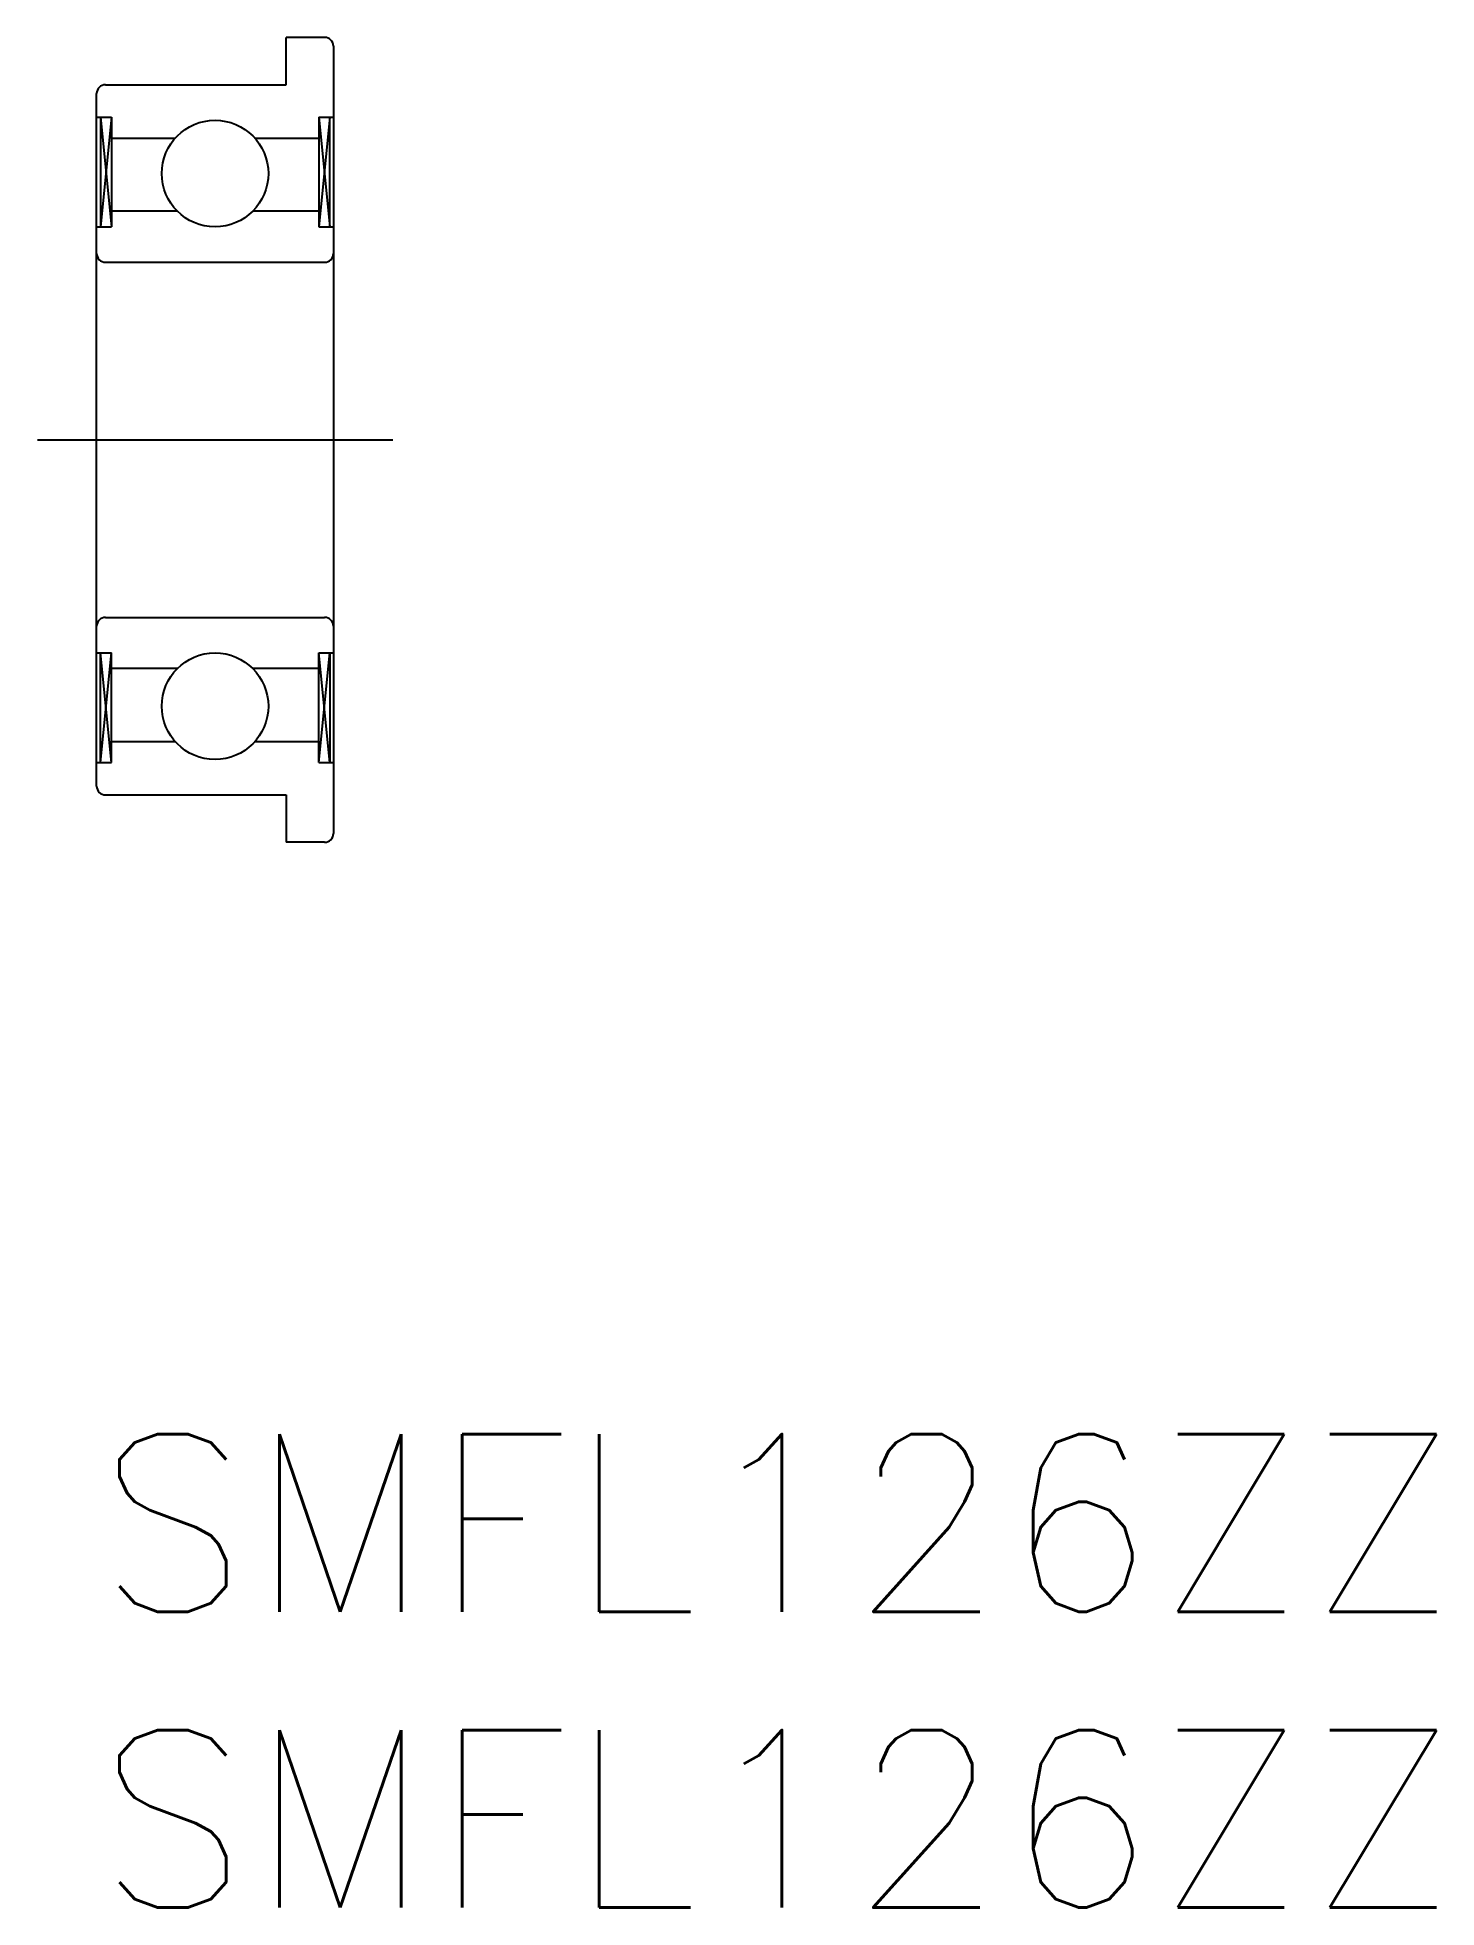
# Model space of a CAD drawing. Extents: x -1 to 22.6, y -8 to 23.6.
import ezdxf

# ---------------------------------------------------------------- set-up
doc = ezdxf.new("R2010")
doc.units = 0
doc.header["$LTSCALE"] = 0.5
doc.linetypes.add('CENTER', pattern=[50.8, 31.75, -6.35, 6.35, -6.35])
for name, color, linetype in [('MSM_CENTER', 1, 'CENTER'), ('MSM_CONTINUOUS', 7, 'CONTINUOUS'), ('MSM_NARROW', 5, 'CONTINUOUS'), ('MSM_PART_NUMBER', 7, 'CONTINUOUS')]:
    doc.layers.add(name, color=color, linetype=linetype)
doc.styles.get("Standard").update_dxf_attribs({"font": 'txt.shx', "height": 3, "bigfont": 'bigfont.shx'})

# ---------------------------------------------------------------- blocks, each defined once
blk = doc.blocks.new('*U2')
at = {"layer": 'MSM_PART_NUMBER'}
blk.add_text('SMFL126ZZ', height=3, dxfattribs=at).set_placement((0, -3))
blk = doc.blocks.new('*U3')
at = {"layer": 'MSM_PART_NUMBER'}
blk.add_text('SMFL126ZZ', height=3, dxfattribs=at).set_placement((0, -8))

msp = doc.modelspace()

# ---------------------------------------------------------------- linework, layer by layer
at = {"layer": 'MSM_CENTER'}
msp.add_line((-1, 16.8), (5, 16.8), dxfattribs=at)
at = {"layer": 'MSM_CONTINUOUS'}
for p, q in [((3.85, 23.6), (3.2, 23.6)), ((3.2, 22.8), (3.2, 23.6)), ((4, 23.45), (4, 10.15)), ((0.15, 22.8), (3.2, 22.8)), ((0, 10.95), (0, 22.65)), ((0, 22.25), (0.25, 22.25)), ((0.063, 22.25), (0.063, 20.4)), ((0.25, 22.25), (0.25, 20.4)), ((3.75, 22.25), (4, 22.25)), ((3.75, 22.25), (3.75, 20.4)), ((3.937, 20.4), (3.937, 22.25)), ((0.25, 21.895), (1.325, 21.895)), ((2.675, 21.895), (3.75, 21.895)), ((1.362, 20.665), (0.25, 20.665)), ((3.75, 20.665), (2.638, 20.665)), ((0, 20.4), (0.25, 20.4)), ((3.75, 20.4), (4, 20.4)), ((0.15, 19.8), (3.85, 19.8)), ((0.15, 13.8), (3.85, 13.8)), ((0, 13.2), (0.25, 13.2)), ((0.063, 11.35), (0.063, 13.2)), ((0.25, 11.35), (0.25, 13.2)), ((3.75, 13.2), (4, 13.2)), ((3.75, 11.35), (3.75, 13.2)), ((3.937, 13.2), (3.937, 11.35)), ((1.362, 12.935), (0.25, 12.935)), ((3.75, 12.935), (2.638, 12.935)), ((0.25, 11.705), (1.325, 11.705)), ((2.675, 11.705), (3.75, 11.705)), ((0, 11.35), (0.25, 11.35)), ((3.75, 11.35), (4, 11.35)), ((0.15, 10.8), (3.2, 10.8)), ((3.2, 10.8), (3.2, 10)), ((3.85, 10), (3.2, 10))]:
    msp.add_line(p, q, dxfattribs=at)
for centre in [(2, 21.3), (2, 12.3)]:
    msp.add_circle(centre, 0.9, dxfattribs=at)
for centre, start, end in [((3.85, 23.45), 0, 90), ((0.15, 22.65), 90, 180), ((0.15, 19.95), 180, 270), ((3.85, 19.95), 270, 0), ((0.15, 13.65), 90, 180), ((3.85, 13.65), 0, 90), ((0.15, 10.95), 180, 270), ((3.85, 10.15), 270, 0)]:
    msp.add_arc(centre, 0.15, start, end, dxfattribs=at)
at = {"layer": 'MSM_NARROW'}
for p, q in [((0.25, 22.25), (0.063, 20.4)), ((0.063, 22.25), (0.25, 20.4)), ((3.75, 22.25), (3.937, 20.4)), ((3.937, 22.25), (3.75, 20.4)), ((0.25, 11.35), (0.063, 13.2)), ((0.063, 11.35), (0.25, 13.2)), ((3.75, 11.35), (3.937, 13.2)), ((3.937, 11.35), (3.75, 13.2))]:
    msp.add_line(p, q, dxfattribs=at)

# ---------------------------------------------------------------- block references
at = {"layer": 'MSM_CONTINUOUS'}
for name in ['*U2', '*U3']:
    msp.add_blockref(name, (0, 0), dxfattribs=at)

doc.saveas('drawing.dxf')
